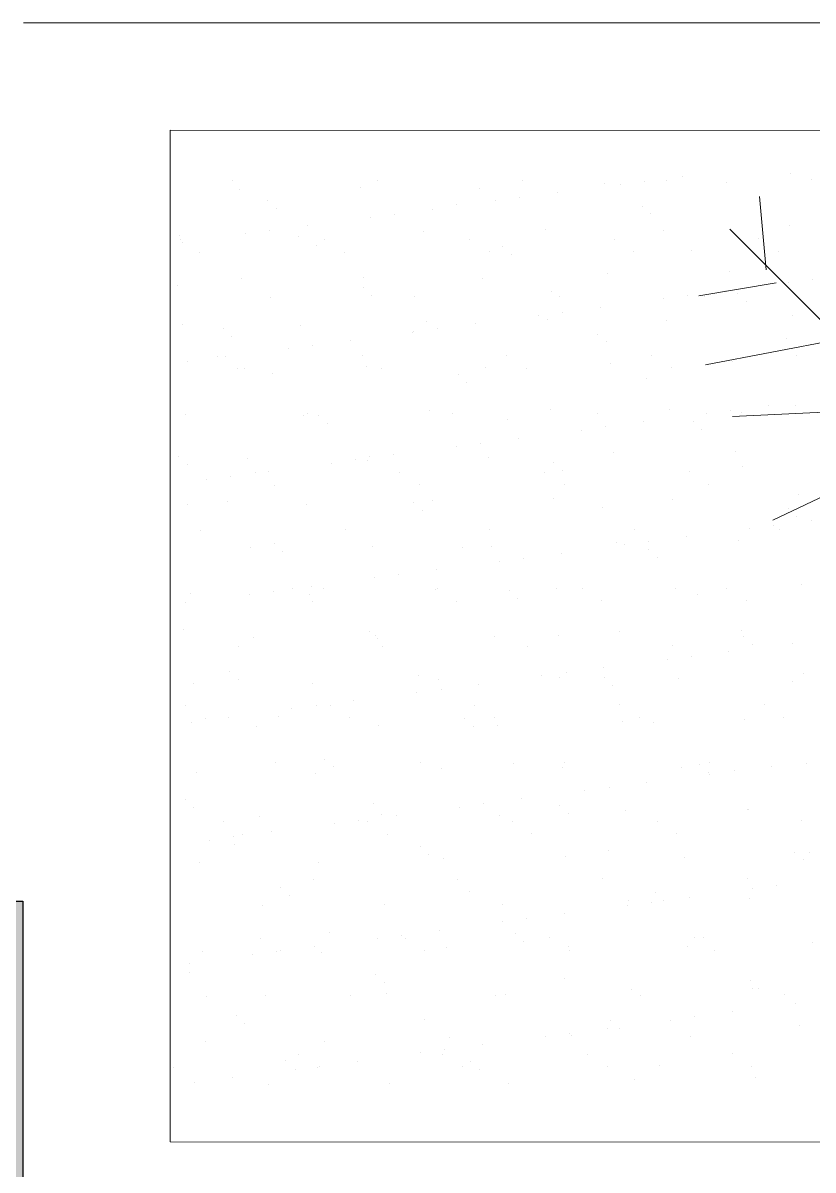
# Model space of a CAD drawing. Header units: millimetres. Extents: x 930 to 6336, y 2219 to 4338.
# Drawn here: x 5017.8 to 5068.8, y 3517.3 to 3591.4 of the extents above; entities that cross this region are included whole.
import ezdxf

# ---------------------------------------------------------------- set-up
doc = ezdxf.new("R2010")
doc.units = ezdxf.units.MM
doc.layers.add('muri sezionati', color=1, linetype='Continuous')
doc.layers.add('piante', color=102, linetype='Continuous', lineweight=18)
doc.layers.add('serramenti e scale', color=4, linetype='Continuous', lineweight=18)

msp = doc.modelspace()

# ---------------------------------------------------------------- hatches: boundary and pattern name
at = {"layer": 'muri sezionati'}
h = msp.add_hatch(color=256, dxfattribs=at)
h.dxf.hatch_style = 1
h.paths.add_polyline_path([(4387.792, 3321.956), (4357.869, 3321.956), (4357.792, 3132.3), (4387.792, 3132.3)])
h.paths.add_polyline_path([(5017.757, 3534.679), (4988.305, 3534.679), (4988.306, 3313.85), (5017.86, 3313.85)])
h.paths.add_polyline_path([(5018.306, 3152.262), (4987.792, 3152.26), (4987.588, 2456.757), (5018.306, 2456.757)])
h.paths.add_polyline_path([(4808.306, 3139.837), (4888.306, 3139.837), (4888.306, 3142.225), (4487.792, 3142.225), (4487.792, 3139.837), (4567.792, 3139.837), (4567.792, 3134.363), (4487.792, 3134.363), (4487.792, 3132.225), (4763.306, 3132.225), (4763.306, 2791.688), (4768.306, 2791.688), (4768.306, 3132.225), (4888.306, 3132.225), (4888.306, 3134.363), (4808.306, 3134.363)])

# ---------------------------------------------------------------- linework, layer by layer
msp.add_lwpolyline([(4988.305, 3534.679), (5017.757, 3534.679), (5017.86, 3313.85), (4988.306, 3313.85), (4988.305, 3534.679)], dxfattribs=at)
at = {"layer": 'piante'}
for p, q in [((5031.314, 3581.174), (5031.314, 3581.174)), ((5040.656, 3581.19), (5040.656, 3581.19)), ((5049.999, 3581.207), (5049.999, 3581.207)), ((5057.934, 3581.158), (5057.934, 3581.158)), ((5059.341, 3581.224), (5059.341, 3581.224)), ((5060.373, 3581.48), (5060.373, 3581.48)), ((5063.204, 3581.074), (5063.204, 3581.074)), ((5067.337, 3581.676), (5067.337, 3581.676)), ((5068.683, 3581.241), (5068.683, 3581.241)), ((5031.722, 3580.619), (5031.722, 3580.619)), ((5039.575, 3580.719), (5039.575, 3580.719)), ((5047.249, 3580.682), (5047.249, 3580.682)), ((5052.298, 3580.416), (5052.298, 3580.416)), ((5055.352, 3580.974), (5055.352, 3580.974)), ((5056.373, 3580.953), (5056.373, 3580.953)), ((5033.58, 3579.918), (5033.58, 3579.918)), ((5045.761, 3579.653), (5045.761, 3579.653)), ((5048.297, 3579.89), (5048.297, 3579.89)), ((5049.859, 3580.095), (5049.859, 3580.095)), ((5065.767, 3575.429), (5065.333, 3580.166)), ((5065.767, 3575.429), (5065.333, 3580.166)), ((5034.133, 3579.411), (5034.133, 3579.411)), ((5041.784, 3579.032), (5041.784, 3579.032)), ((5044.223, 3579.353), (5044.223, 3579.353)), ((5057.766, 3579.55), (5057.766, 3579.55)), ((5058.319, 3579.043), (5058.319, 3579.043)), ((5036.147, 3578.29), (5036.147, 3578.29)), ((5040.222, 3578.827), (5040.222, 3578.827)), ((5067.261, 3578.262), (5067.261, 3578.262)), ((5027.854, 3577.651), (5027.854, 3577.651)), ((5032.147, 3577.763), (5032.147, 3577.763)), ((5033.708, 3577.969), (5033.708, 3577.969)), ((5035.529, 3577.614), (5035.529, 3577.614)), ((5037.26, 3577.386), (5037.26, 3577.386)), ((5043.631, 3577.906), (5043.631, 3577.906)), ((5046.602, 3577.403), (5046.602, 3577.403)), ((5051.484, 3578.007), (5051.484, 3578.007)), ((5055.944, 3577.42), (5055.944, 3577.42)), ((5059.158, 3577.97), (5059.158, 3577.97)), ((5076.018, 3565.451), (5063.418, 3578.051)), ((5076.018, 3565.451), (5063.418, 3578.051)), ((5065.287, 3577.436), (5065.287, 3577.436)), ((5027.917, 3577.369), (5027.917, 3577.369)), ((5028.072, 3577.227), (5028.072, 3577.227)), ((5036.743, 3577.02), (5036.743, 3577.02)), ((5048.747, 3576.917), (5048.747, 3576.917)), ((5060.929, 3576.651), (5060.929, 3576.651)), ((5066.552, 3576.631), (5066.552, 3576.631)), ((5029.182, 3576.563), (5029.182, 3576.563)), ((5038.525, 3576.58), (5038.525, 3576.58)), ((5047.867, 3576.597), (5047.867, 3576.597)), ((5049.3, 3576.41), (5049.3, 3576.41)), ((5057.21, 3576.614), (5057.21, 3576.614)), ((5055.541, 3575.194), (5055.541, 3575.194)), ((5063.393, 3575.294), (5063.393, 3575.294)), ((5031.911, 3574.839), (5031.911, 3574.839)), ((5039.764, 3574.939), (5039.764, 3574.939)), ((5047.438, 3574.902), (5047.438, 3574.902)), ((5066.42, 3574.593), (5061.42, 3573.757)), ((5066.42, 3574.593), (5061.42, 3573.757)), ((5067.214, 3574.613), (5067.214, 3574.613)), ((5068.776, 3574.818), (5068.776, 3574.818)), ((5027.725, 3574.387), (5027.725, 3574.387)), ((5039.729, 3574.284), (5039.729, 3574.284)), ((5040.282, 3573.777), (5040.282, 3573.777)), ((5043.079, 3573.678), (5043.079, 3573.678)), ((5051.91, 3574.018), (5051.91, 3574.018)), ((5052.421, 3573.695), (5052.421, 3573.695)), ((5060.7, 3573.755), (5060.7, 3573.755)), ((5061.764, 3573.712), (5061.764, 3573.712)), ((5063.139, 3574.076), (5063.139, 3574.076)), ((5063.915, 3573.915), (5063.915, 3573.915)), ((5033.737, 3573.661), (5033.737, 3573.661)), ((5055.064, 3573.013), (5055.064, 3573.013)), ((5059.139, 3573.55), (5059.139, 3573.55)), ((5064.468, 3573.408), (5064.468, 3573.408)), ((5051.063, 3572.486), (5051.063, 3572.486)), ((5051.673, 3572.226), (5051.673, 3572.226)), ((5052.625, 3572.692), (5052.625, 3572.692)), ((5059.347, 3572.189), (5059.347, 3572.189)), ((5067.45, 3572.481), (5067.45, 3572.481)), ((5028.043, 3571.871), (5028.043, 3571.871)), ((5030.711, 3571.651), (5030.711, 3571.651)), ((5035.718, 3571.834), (5035.718, 3571.834)), ((5043.82, 3572.126), (5043.82, 3572.126)), ((5044.55, 3571.629), (5044.55, 3571.629)), ((5046.989, 3571.95), (5046.989, 3571.95)), ((5031.264, 3571.144), (5031.264, 3571.144)), ((5038.913, 3570.887), (5038.913, 3570.887)), ((5042.892, 3571.385), (5042.892, 3571.385)), ((5042.988, 3571.423), (5042.988, 3571.423)), ((5054.896, 3571.282), (5054.896, 3571.282)), ((5055.449, 3570.775), (5055.449, 3570.775)), ((5070.549, 3570.971), (5061.855, 3569.299)), ((5070.549, 3570.971), (5061.855, 3569.299)), ((5067.078, 3571.017), (5067.078, 3571.017)), ((5034.913, 3570.36), (5034.913, 3570.36)), ((5036.474, 3570.566), (5036.474, 3570.566)), ((5028.399, 3569.503), (5028.399, 3569.503)), ((5030.34, 3569.856), (5030.34, 3569.856)), ((5030.838, 3569.824), (5030.838, 3569.824)), ((5039.682, 3569.873), (5039.682, 3569.873)), ((5049.025, 3569.89), (5049.025, 3569.89)), ((5055.73, 3569.413), (5055.73, 3569.413)), ((5058.367, 3569.907), (5058.367, 3569.907)), ((5063.582, 3569.514), (5063.582, 3569.514)), ((5067.71, 3569.924), (5067.71, 3569.924)), ((5031.605, 3569.05), (5031.605, 3569.05)), ((5032.1, 3569.058), (5032.1, 3569.058)), ((5033.874, 3568.752), (5033.874, 3568.752)), ((5039.953, 3569.158), (5039.953, 3569.158)), ((5040.948, 3569.067), (5040.948, 3569.067)), ((5045.878, 3568.649), (5045.878, 3568.649)), ((5047.627, 3569.121), (5047.627, 3569.121)), ((5050.29, 3569.084), (5050.29, 3569.084)), ((5059.632, 3569.101), (5059.632, 3569.101)), ((5046.431, 3568.142), (5046.431, 3568.142)), ((5058.059, 3568.384), (5058.059, 3568.384)), ((5044.009, 3566.345), (5044.009, 3566.345)), ((5051.862, 3566.446), (5051.862, 3566.446)), ((5059.536, 3566.409), (5059.536, 3566.409)), ((5063.466, 3566.352), (5063.466, 3566.352)), ((5074.896, 3566.512), (5063.594, 3565.955)), ((5074.896, 3566.512), (5063.594, 3565.955)), ((5065.905, 3566.673), (5065.905, 3566.673)), ((5067.639, 3566.701), (5067.639, 3566.701)), ((5028.232, 3566.09), (5028.232, 3566.09)), ((5035.906, 3566.054), (5035.906, 3566.054)), ((5036.159, 3566.149), (5036.159, 3566.149)), ((5036.86, 3566.016), (5036.86, 3566.016)), ((5045.502, 3566.166), (5045.502, 3566.166)), ((5049.041, 3565.751), (5049.041, 3565.751)), ((5054.844, 3566.183), (5054.844, 3566.183)), ((5057.83, 3565.61), (5057.83, 3565.61)), ((5061.045, 3565.648), (5061.045, 3565.648)), ((5061.905, 3566.146), (5061.905, 3566.146)), ((5064.187, 3566.2), (5064.187, 3566.2)), ((5037.412, 3565.509), (5037.412, 3565.509)), ((5053.829, 3565.083), (5053.829, 3565.083)), ((5055.391, 3565.289), (5055.391, 3565.289)), ((5061.598, 3565.141), (5061.598, 3565.141)), ((5077.939, 3564.841), (5066.202, 3559.268)), ((5077.939, 3564.841), (5066.202, 3559.268)), ((5047.316, 3564.226), (5047.316, 3564.226)), ((5049.755, 3564.547), (5049.755, 3564.547)), ((5027.841, 3563.383), (5027.841, 3563.383)), ((5040.142, 3563.378), (5040.142, 3563.378)), ((5041.679, 3563.484), (5041.679, 3563.484)), ((5045.754, 3564.02), (5045.754, 3564.02)), ((5047.816, 3563.341), (5047.816, 3563.341)), ((5055.919, 3563.633), (5055.919, 3563.633)), ((5063.771, 3563.733), (5063.771, 3563.733)), ((5028.394, 3562.876), (5028.394, 3562.876)), ((5032.289, 3563.278), (5032.289, 3563.278)), ((5037.679, 3562.957), (5037.679, 3562.957)), ((5039.24, 3563.162), (5039.24, 3563.162)), ((5040.022, 3563.118), (5040.022, 3563.118)), ((5052.027, 3563.015), (5052.027, 3563.015)), ((5064.208, 3562.749), (5064.208, 3562.749)), ((5029.603, 3561.894), (5029.603, 3561.894)), ((5031.165, 3562.099), (5031.165, 3562.099)), ((5032.763, 3562.344), (5032.763, 3562.344)), ((5033.604, 3562.42), (5033.604, 3562.42)), ((5042.105, 3562.361), (5042.105, 3562.361)), ((5051.448, 3562.378), (5051.448, 3562.378)), ((5052.58, 3562.508), (5052.58, 3562.508)), ((5060.79, 3562.395), (5060.79, 3562.395)), ((5034.028, 3561.538), (5034.028, 3561.538)), ((5043.37, 3561.555), (5043.37, 3561.555)), ((5052.713, 3561.572), (5052.713, 3561.572)), ((5062.055, 3561.589), (5062.055, 3561.589)), ((5031.004, 3560.485), (5031.004, 3560.485)), ((5043.008, 3560.382), (5043.008, 3560.382)), ((5044.198, 3560.565), (5044.198, 3560.565)), ((5052.051, 3560.665), (5052.051, 3560.665)), ((5059.725, 3560.628), (5059.725, 3560.628)), ((5067.828, 3560.92), (5067.828, 3560.92)), ((5028.421, 3560.31), (5028.421, 3560.31)), ((5036.095, 3560.273), (5036.095, 3560.273)), ((5043.561, 3559.875), (5043.561, 3559.875)), ((5055.19, 3560.116), (5055.19, 3560.116)), ((5067.194, 3560.013), (5067.194, 3560.013)), ((5066.232, 3558.949), (5066.232, 3558.949)), ((5067.747, 3559.507), (5067.747, 3559.507)), ((5068.671, 3559.27), (5068.671, 3559.27)), ((5029.24, 3558.62), (5029.24, 3558.62)), ((5038.582, 3558.637), (5038.582, 3558.637)), ((5047.925, 3558.654), (5047.925, 3558.654)), ((5057.267, 3558.671), (5057.267, 3558.671)), ((5060.596, 3558.206), (5060.596, 3558.206)), ((5064.671, 3558.743), (5064.671, 3558.743)), ((5066.61, 3558.688), (5066.61, 3558.688)), ((5032.478, 3557.497), (5032.478, 3557.497)), ((5033.99, 3557.749), (5033.99, 3557.749)), ((5040.331, 3557.597), (5040.331, 3557.597)), ((5046.171, 3557.483), (5046.171, 3557.483)), ((5048.005, 3557.56), (5048.005, 3557.56)), ((5056.108, 3557.852), (5056.108, 3557.852)), ((5056.595, 3557.68), (5056.595, 3557.68)), ((5058.157, 3557.885), (5058.157, 3557.885)), ((5058.176, 3557.38), (5058.176, 3557.38)), ((5063.96, 3557.953), (5063.96, 3557.953)), ((5034.543, 3557.242), (5034.543, 3557.242)), ((5050.082, 3556.822), (5050.082, 3556.822)), ((5052.521, 3557.143), (5052.521, 3557.143)), ((5058.729, 3556.874), (5058.729, 3556.874)), ((5044.445, 3556.08), (5044.445, 3556.08)), ((5048.52, 3556.617), (5048.52, 3556.617)), ((5040.445, 3555.554), (5040.445, 3555.554)), ((5042.006, 3555.759), (5042.006, 3555.759)), ((5028.61, 3554.529), (5028.61, 3554.529)), ((5032.369, 3554.49), (5032.369, 3554.49)), ((5033.931, 3554.696), (5033.931, 3554.696)), ((5035.186, 3554.832), (5035.186, 3554.832)), ((5036.284, 3554.493), (5036.284, 3554.493)), ((5036.37, 3555.017), (5036.37, 3555.017)), ((5037.153, 3554.85), (5037.153, 3554.85)), ((5044.387, 3554.785), (5044.387, 3554.785)), ((5044.528, 3554.849), (5044.528, 3554.849)), ((5049.157, 3554.747), (5049.157, 3554.747)), ((5052.24, 3554.885), (5052.24, 3554.885)), ((5053.871, 3554.866), (5053.871, 3554.866)), ((5059.914, 3554.848), (5059.914, 3554.848)), ((5061.339, 3554.482), (5061.339, 3554.482)), ((5063.213, 3554.883), (5063.213, 3554.883)), ((5068.017, 3555.14), (5068.017, 3555.14)), ((5028.295, 3553.954), (5028.295, 3553.954)), ((5036.451, 3554.026), (5036.451, 3554.026)), ((5045.793, 3554.043), (5045.793, 3554.043)), ((5049.71, 3554.241), (5049.71, 3554.241)), ((5055.136, 3554.06), (5055.136, 3554.06)), ((5064.478, 3554.077), (5064.478, 3554.077)), ((5028.135, 3552.217), (5028.135, 3552.217)), ((5032.667, 3551.717), (5032.667, 3551.717)), ((5040.139, 3552.114), (5040.139, 3552.114)), ((5040.52, 3551.817), (5040.52, 3551.817)), ((5040.692, 3551.608), (5040.692, 3551.608)), ((5048.194, 3551.78), (5048.194, 3551.78)), ((5052.32, 3551.849), (5052.32, 3551.849)), ((5056.296, 3552.072), (5056.296, 3552.072)), ((5064.149, 3552.172), (5064.149, 3552.172)), ((5064.325, 3551.746), (5064.325, 3551.746)), ((5031.663, 3551.107), (5031.663, 3551.107)), ((5041.005, 3551.124), (5041.005, 3551.124)), ((5050.348, 3551.141), (5050.348, 3551.141)), ((5059.69, 3551.158), (5059.69, 3551.158)), ((5063.362, 3550.803), (5063.362, 3550.803)), ((5064.878, 3551.239), (5064.878, 3551.239)), ((5067.437, 3551.34), (5067.437, 3551.34)), ((5059.361, 3550.276), (5059.361, 3550.276)), ((5060.923, 3550.482), (5060.923, 3550.482)), ((5031.121, 3549.481), (5031.121, 3549.481)), ((5052.848, 3549.419), (5052.848, 3549.419)), ((5055.287, 3549.74), (5055.287, 3549.74)), ((5068.206, 3549.359), (5068.206, 3549.359)), ((5028.799, 3548.749), (5028.799, 3548.749)), ((5031.674, 3548.974), (5031.674, 3548.974)), ((5036.473, 3548.712), (5036.473, 3548.712)), ((5043.302, 3549.216), (5043.302, 3549.216)), ((5044.576, 3549.004), (5044.576, 3549.004)), ((5047.211, 3548.677), (5047.211, 3548.677)), ((5051.286, 3549.213), (5051.286, 3549.213)), ((5052.429, 3549.104), (5052.429, 3549.104)), ((5055.306, 3549.113), (5055.306, 3549.113)), ((5055.859, 3548.606), (5055.859, 3548.606)), ((5060.103, 3549.067), (5060.103, 3549.067)), ((5067.487, 3548.848), (5067.487, 3548.848)), ((5043.211, 3548.15), (5043.211, 3548.15)), ((5044.772, 3548.356), (5044.772, 3548.356)), ((5028.266, 3547.302), (5028.266, 3547.302)), ((5035.135, 3547.087), (5035.135, 3547.087)), ((5036.697, 3547.293), (5036.697, 3547.293)), ((5037.609, 3547.319), (5037.609, 3547.319)), ((5039.136, 3547.614), (5039.136, 3547.614)), ((5046.951, 3547.336), (5046.951, 3547.336)), ((5056.294, 3547.353), (5056.294, 3547.353)), ((5065.636, 3547.37), (5065.636, 3547.37)), ((5029.531, 3546.496), (5029.531, 3546.496)), ((5031.061, 3546.551), (5031.061, 3546.551)), ((5034.283, 3546.583), (5034.283, 3546.583)), ((5038.874, 3546.513), (5038.874, 3546.513)), ((5046.288, 3546.48), (5046.288, 3546.48)), ((5048.216, 3546.53), (5048.216, 3546.53)), ((5056.485, 3546.291), (5056.485, 3546.291)), ((5057.559, 3546.547), (5057.559, 3546.547)), ((5064.338, 3546.392), (5064.338, 3546.392)), ((5066.901, 3546.564), (5066.901, 3546.564)), ((5028.622, 3546.23), (5028.622, 3546.23)), ((5032.856, 3545.936), (5032.856, 3545.936)), ((5040.709, 3546.036), (5040.709, 3546.036)), ((5046.841, 3545.973), (5046.841, 3545.973)), ((5048.383, 3546), (5048.383, 3546)), ((5058.469, 3546.215), (5058.469, 3546.215)), ((5034.086, 3543.595), (5034.086, 3543.595)), ((5037.269, 3543.847), (5037.269, 3543.847)), ((5037.822, 3543.34), (5037.822, 3543.34)), ((5043.428, 3543.612), (5043.428, 3543.612)), ((5049.451, 3543.582), (5049.451, 3543.582)), ((5052.618, 3543.324), (5052.618, 3543.324)), ((5052.771, 3543.629), (5052.771, 3543.629)), ((5061.455, 3543.478), (5061.455, 3543.478)), ((5062.113, 3543.646), (5062.113, 3543.646)), ((5066.128, 3543.4), (5066.128, 3543.4)), ((5068.395, 3543.579), (5068.395, 3543.579)), ((5028.988, 3542.968), (5028.988, 3542.968)), ((5036.662, 3542.932), (5036.662, 3542.932)), ((5044.765, 3543.224), (5044.765, 3543.224)), ((5060.292, 3543.287), (5060.292, 3543.287)), ((5062.008, 3542.972), (5062.008, 3542.972)), ((5062.127, 3542.873), (5062.127, 3542.873)), ((5063.689, 3543.079), (5063.689, 3543.079)), ((5055.614, 3542.016), (5055.614, 3542.016)), ((5058.053, 3542.337), (5058.053, 3542.337)), ((5028.251, 3541.214), (5028.251, 3541.214)), ((5049.977, 3541.274), (5049.977, 3541.274)), ((5054.052, 3541.81), (5054.052, 3541.81)), ((5028.804, 3540.707), (5028.804, 3540.707)), ((5040.432, 3540.948), (5040.432, 3540.948)), ((5045.977, 3540.747), (5045.977, 3540.747)), ((5047.538, 3540.952), (5047.538, 3540.952)), ((5052.437, 3540.845), (5052.437, 3540.845)), ((5056.674, 3540.511), (5056.674, 3540.511)), ((5064.527, 3540.611), (5064.527, 3540.611)), ((5064.618, 3540.58), (5064.618, 3540.58)), ((5030.689, 3539.79), (5030.689, 3539.79)), ((5033.045, 3540.156), (5033.045, 3540.156)), ((5037.901, 3539.684), (5037.901, 3539.684)), ((5039.463, 3539.889), (5039.463, 3539.889)), ((5040.032, 3539.807), (5040.032, 3539.807)), ((5040.897, 3540.256), (5040.897, 3540.256)), ((5041.902, 3540.21), (5041.902, 3540.21)), ((5048.572, 3540.219), (5048.572, 3540.219)), ((5049.374, 3539.824), (5049.374, 3539.824)), ((5052.99, 3540.339), (5052.99, 3540.339)), ((5058.716, 3539.841), (5058.716, 3539.841)), ((5068.059, 3539.858), (5068.059, 3539.858)), ((5031.954, 3538.984), (5031.954, 3538.984)), ((5033.827, 3539.147), (5033.827, 3539.147)), ((5041.297, 3539.001), (5041.297, 3539.001)), ((5050.639, 3539.018), (5050.639, 3539.018)), ((5059.982, 3539.035), (5059.982, 3539.035)), ((5029.826, 3538.621), (5029.826, 3538.621)), ((5031.388, 3538.826), (5031.388, 3538.826)), ((5031.414, 3538.315), (5031.414, 3538.315)), ((5043.418, 3538.212), (5043.418, 3538.212)), ((5043.971, 3537.706), (5043.971, 3537.706)), ((5044.954, 3537.443), (5044.954, 3537.443)), ((5052.807, 3537.543), (5052.807, 3537.543)), ((5055.6, 3537.947), (5055.6, 3537.947)), ((5060.481, 3537.506), (5060.481, 3537.506)), ((5067.604, 3537.844), (5067.604, 3537.844)), ((5068.584, 3537.798), (5068.584, 3537.798)), ((5029.177, 3537.188), (5029.177, 3537.188)), ((5036.851, 3537.151), (5036.851, 3537.151)), ((5068.157, 3537.337), (5068.157, 3537.337)), ((5036.509, 3536.083), (5036.509, 3536.083)), ((5045.851, 3536.1), (5045.851, 3536.1)), ((5055.193, 3536.117), (5055.193, 3536.117)), ((5064.536, 3536.134), (5064.536, 3536.134)), ((5034.4, 3535.579), (5034.4, 3535.579)), ((5046.581, 3535.314), (5046.581, 3535.314)), ((5058.586, 3535.211), (5058.586, 3535.211)), ((5064.893, 3535.47), (5064.893, 3535.47)), ((5066.455, 3535.675), (5066.455, 3535.675)), ((5034.953, 3535.073), (5034.953, 3535.073)), ((5041.086, 3534.475), (5041.086, 3534.475)), ((5048.761, 3534.439), (5048.761, 3534.439)), ((5056.863, 3534.731), (5056.863, 3534.731)), ((5058.38, 3534.612), (5058.38, 3534.612)), ((5059.139, 3534.704), (5059.139, 3534.704)), ((5060.819, 3534.933), (5060.819, 3534.933)), ((5064.716, 3534.831), (5064.716, 3534.831)), ((5033.234, 3534.375), (5033.234, 3534.375)), ((5052.743, 3533.87), (5052.743, 3533.87)), ((5056.818, 3534.407), (5056.818, 3534.407)), ((5048.743, 3533.344), (5048.743, 3533.344)), ((5050.304, 3533.549), (5050.304, 3533.549)), ((5033.112, 3532.278), (5033.112, 3532.278)), ((5037.563, 3532.681), (5037.563, 3532.681)), ((5040.667, 3532.28), (5040.667, 3532.28)), ((5042.229, 3532.486), (5042.229, 3532.486)), ((5042.454, 3532.295), (5042.454, 3532.295)), ((5044.668, 3532.807), (5044.668, 3532.807)), ((5049.567, 3532.578), (5049.567, 3532.578)), ((5051.797, 3532.312), (5051.797, 3532.312)), ((5061.139, 3532.329), (5061.139, 3532.329)), ((5061.749, 3532.313), (5061.749, 3532.313)), ((5034.377, 3531.472), (5034.377, 3531.472)), ((5036.593, 3531.744), (5036.593, 3531.744)), ((5043.72, 3531.489), (5043.72, 3531.489)), ((5045.143, 3531.663), (5045.143, 3531.663)), ((5050.12, 3532.071), (5050.12, 3532.071)), ((5052.996, 3531.763), (5052.996, 3531.763)), ((5053.062, 3531.506), (5053.062, 3531.506)), ((5060.67, 3531.726), (5060.67, 3531.726)), ((5062.404, 3531.523), (5062.404, 3531.523)), ((5068.773, 3532.018), (5068.773, 3532.018)), ((5029.366, 3531.408), (5029.366, 3531.408)), ((5032.592, 3531.217), (5032.592, 3531.217)), ((5034.154, 3531.423), (5034.154, 3531.423)), ((5037.04, 3531.371), (5037.04, 3531.371)), ((5028.517, 3530.681), (5028.517, 3530.681)), ((5028.544, 3530.048), (5028.544, 3530.048)), ((5040.549, 3529.945), (5040.549, 3529.945)), ((5041.102, 3529.438), (5041.102, 3529.438)), ((5052.73, 3529.68), (5052.73, 3529.68)), ((5064.734, 3529.577), (5064.734, 3529.577)), ((5029.589, 3528.553), (5029.589, 3528.553)), ((5033.423, 3528.595), (5033.423, 3528.595)), ((5038.931, 3528.57), (5038.931, 3528.57)), ((5041.275, 3528.695), (5041.275, 3528.695)), ((5048.274, 3528.587), (5048.274, 3528.587)), ((5048.95, 3528.658), (5048.95, 3528.658)), ((5057.052, 3528.95), (5057.052, 3528.95)), ((5057.616, 3528.604), (5057.616, 3528.604)), ((5064.905, 3529.05), (5064.905, 3529.05)), ((5065.287, 3529.07), (5065.287, 3529.07)), ((5066.959, 3528.621), (5066.959, 3528.621)), ((5067.659, 3528.067), (5067.659, 3528.067)), ((5031.53, 3527.312), (5031.53, 3527.312)), ((5043.712, 3527.047), (5043.712, 3527.047)), ((5061.146, 3527.209), (5061.146, 3527.209)), ((5063.584, 3527.53), (5063.584, 3527.53)), ((5032.083, 3526.805), (5032.083, 3526.805)), ((5055.509, 3526.467), (5055.509, 3526.467)), ((5055.716, 3526.943), (5055.716, 3526.943)), ((5056.269, 3526.437), (5056.269, 3526.437)), ((5059.584, 3527.003), (5059.584, 3527.003)), ((5067.897, 3526.678), (5067.897, 3526.678)), ((5029.555, 3525.627), (5029.555, 3525.627)), ((5037.229, 3525.59), (5037.229, 3525.59)), ((5045.332, 3525.882), (5045.332, 3525.882)), ((5051.509, 3525.94), (5051.509, 3525.94)), ((5053.07, 3526.146), (5053.07, 3526.146)), ((5053.185, 3525.982), (5053.185, 3525.982)), ((5060.859, 3525.946), (5060.859, 3525.946)), ((5043.433, 3524.877), (5043.433, 3524.877)), ((5044.995, 3525.083), (5044.995, 3525.083)), ((5047.434, 3525.404), (5047.434, 3525.404)), ((5054.22, 3524.799), (5054.22, 3524.799)), ((5063.562, 3524.816), (5063.562, 3524.816)), ((5034.693, 3524.414), (5034.693, 3524.414)), ((5035.535, 3524.765), (5035.535, 3524.765)), ((5039.359, 3524.341), (5039.359, 3524.341)), ((5044.877, 3524.782), (5044.877, 3524.782)), ((5046.698, 3524.31), (5046.698, 3524.31)), ((5027.458, 3523.943), (5027.458, 3523.943)), ((5035.358, 3523.814), (5035.358, 3523.814)), ((5036.8, 3523.96), (5036.8, 3523.96)), ((5036.92, 3524.02), (5036.92, 3524.02)), ((5046.142, 3523.976), (5046.142, 3523.976)), ((5047.251, 3523.804), (5047.251, 3523.804)), ((5055.485, 3523.993), (5055.485, 3523.993)), ((5058.879, 3524.045), (5058.879, 3524.045)), ((5064.827, 3524.01), (5064.827, 3524.01)), ((5027.283, 3522.751), (5027.283, 3522.751)), ((5028.844, 3522.956), (5028.844, 3522.956)), ((5031.283, 3523.278), (5031.283, 3523.278)), ((5033.612, 3522.814), (5033.612, 3522.814)), ((5041.464, 3522.914), (5041.464, 3522.914)), ((5049.139, 3522.878), (5049.139, 3522.878)), ((5057.241, 3523.17), (5057.241, 3523.17)), ((5065.094, 3523.27), (5065.094, 3523.27))]:
    msp.add_line(p, q, dxfattribs=at)
at = {"layer": 'serramenti e scale'}
for p, q in [((5165.169, 3591.368), (5017.792, 3591.368)), ((5027.262, 3521.795), (5027.262, 3581.795))]:
    msp.add_line(p, q, dxfattribs=at)
at = {"layer": 'serramenti e scale', "linetype": 'ByBlock'}
msp.add_lwpolyline([(5190.642, 3519.104), (5027.262, 3519.146), (5027.262, 3584.444), (5160.617, 3584.41)], dxfattribs=at)

doc.saveas('drawing.dxf')
